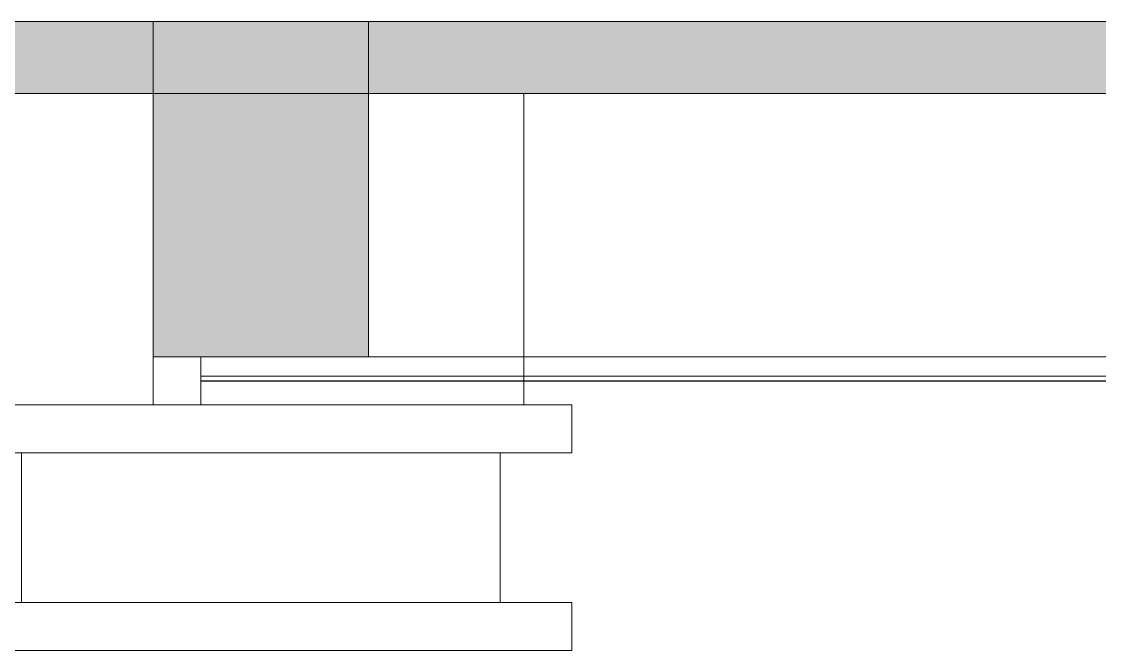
# Model space of a CAD drawing. Header units: inches. Extents: x 249 to 1192, y -18 to 440.
# Drawn here: x 689.362 to 691.614, y 235.025 to 236.337 of the extents above; entities that cross this region are included whole.
import ezdxf

# ---------------------------------------------------------------- set-up
doc = ezdxf.new("R2010")
doc.units = ezdxf.units.IN
doc.header["$MEASUREMENT"] = 0
for name, color, linetype, lineweight in [('ARSIR BETON', 8, 'Continuous', 0), ('BALOK', 3, 'Continuous', 20), ('BESI', 201, 'Continuous', 0), ('DINDING', 6, 'Continuous', 0), ('KUSEN', 16, 'Continuous', 15)]:
    doc.layers.add(name, color=color, linetype=linetype, lineweight=lineweight)
doc.layers.add('PLAFOND', color=42, linetype='Continuous')

# ---------------------------------------------------------------- blocks, each defined once
blk = doc.blocks.new('B1')
at = {"layer": 'ARSIR BETON'}
blk.add_hatch(color=256, dxfattribs=at).paths.add_polyline_path([(364.6452, 149.9333), (364.1952, 149.9333), (364.1952, 149.2333), (364.6452, 149.2333)])
at = {"layer": 'BALOK'}
blk.add_lwpolyline([(364.1952, 149.9333), (364.6452, 149.9333), (364.6452, 149.2333), (364.1952, 149.2333)], close=True, dxfattribs=at)

msp = doc.modelspace()

# ---------------------------------------------------------------- hatches: boundary and pattern name
at = {"layer": 'ARSIR BETON'}
h = msp.add_hatch(dxfattribs=at)
h.set_pattern_fill('ANSI37', color=256, scale=0.05, style=0)
h.set_pattern_definition([(45, (689.2115947, 236.187168), (-0.0044194174, 0.0044194174), []), (135, (689.2115947, 236.187168), (-0.0044194174, -0.0044194174), [])])
h.paths.add_polyline_path([(724.4361, 236.1872), (689.3116, 236.1872), (689.3116, 236.3372), (724.4361, 236.3372)])

# ---------------------------------------------------------------- linework, layer by layer
at = {"layer": 'BALOK'}
msp.add_lwpolyline([(724.4361, 236.1872), (689.3116, 236.1872), (689.3116, 236.3372), (724.4361, 236.3372)], close=True, dxfattribs=at)
msp.add_lwpolyline([(689.6369, 235.6372), (689.6369, 235.5372), (689.7369, 235.5372), (689.7369, 235.6372)], dxfattribs=at)
at = {"layer": 'BESI'}
for points in [[(689.7369, 235.6372), (698.7866, 235.6372)], [(689.7369, 235.5972), (698.7866, 235.5972)]]:
    msp.add_lwpolyline(points, dxfattribs=at)
at = {"layer": 'DINDING'}
msp.add_lwpolyline([(690.4116, 236.1872), (690.4116, 235.5372), (689.3116, 235.5372), (689.3116, 236.1872)], dxfattribs=at)
msp.add_lwpolyline([(689.2116, 235.5372), (690.5116, 235.5372), (690.5116, 235.4372), (689.2116, 235.4372)], close=True, dxfattribs=at)
at = {"layer": 'KUSEN'}
for points in [[(689.3621, 235.1247), (690.3621, 235.1247), (690.3621, 235.4372), (689.3621, 235.4372)], [(689.2126, 235.0247), (690.5116, 235.0247), (690.5116, 235.1247), (689.2126, 235.1247)]]:
    msp.add_lwpolyline(points, close=True, dxfattribs=at)
for points in [[(689.2126, 235.1247), (690.5116, 235.1247)], [(689.2126, 235.0247), (690.5116, 235.0247)]]:
    msp.add_lwpolyline(points, dxfattribs=at)
at = {"layer": 'PLAFOND'}
msp.add_lwpolyline([(689.7369, 235.5872), (698.7866, 235.5872)], dxfattribs=at)

# ---------------------------------------------------------------- block references
msp.add_blockref('B1', (325.4416, 86.4039))

doc.saveas('drawing.dxf')
